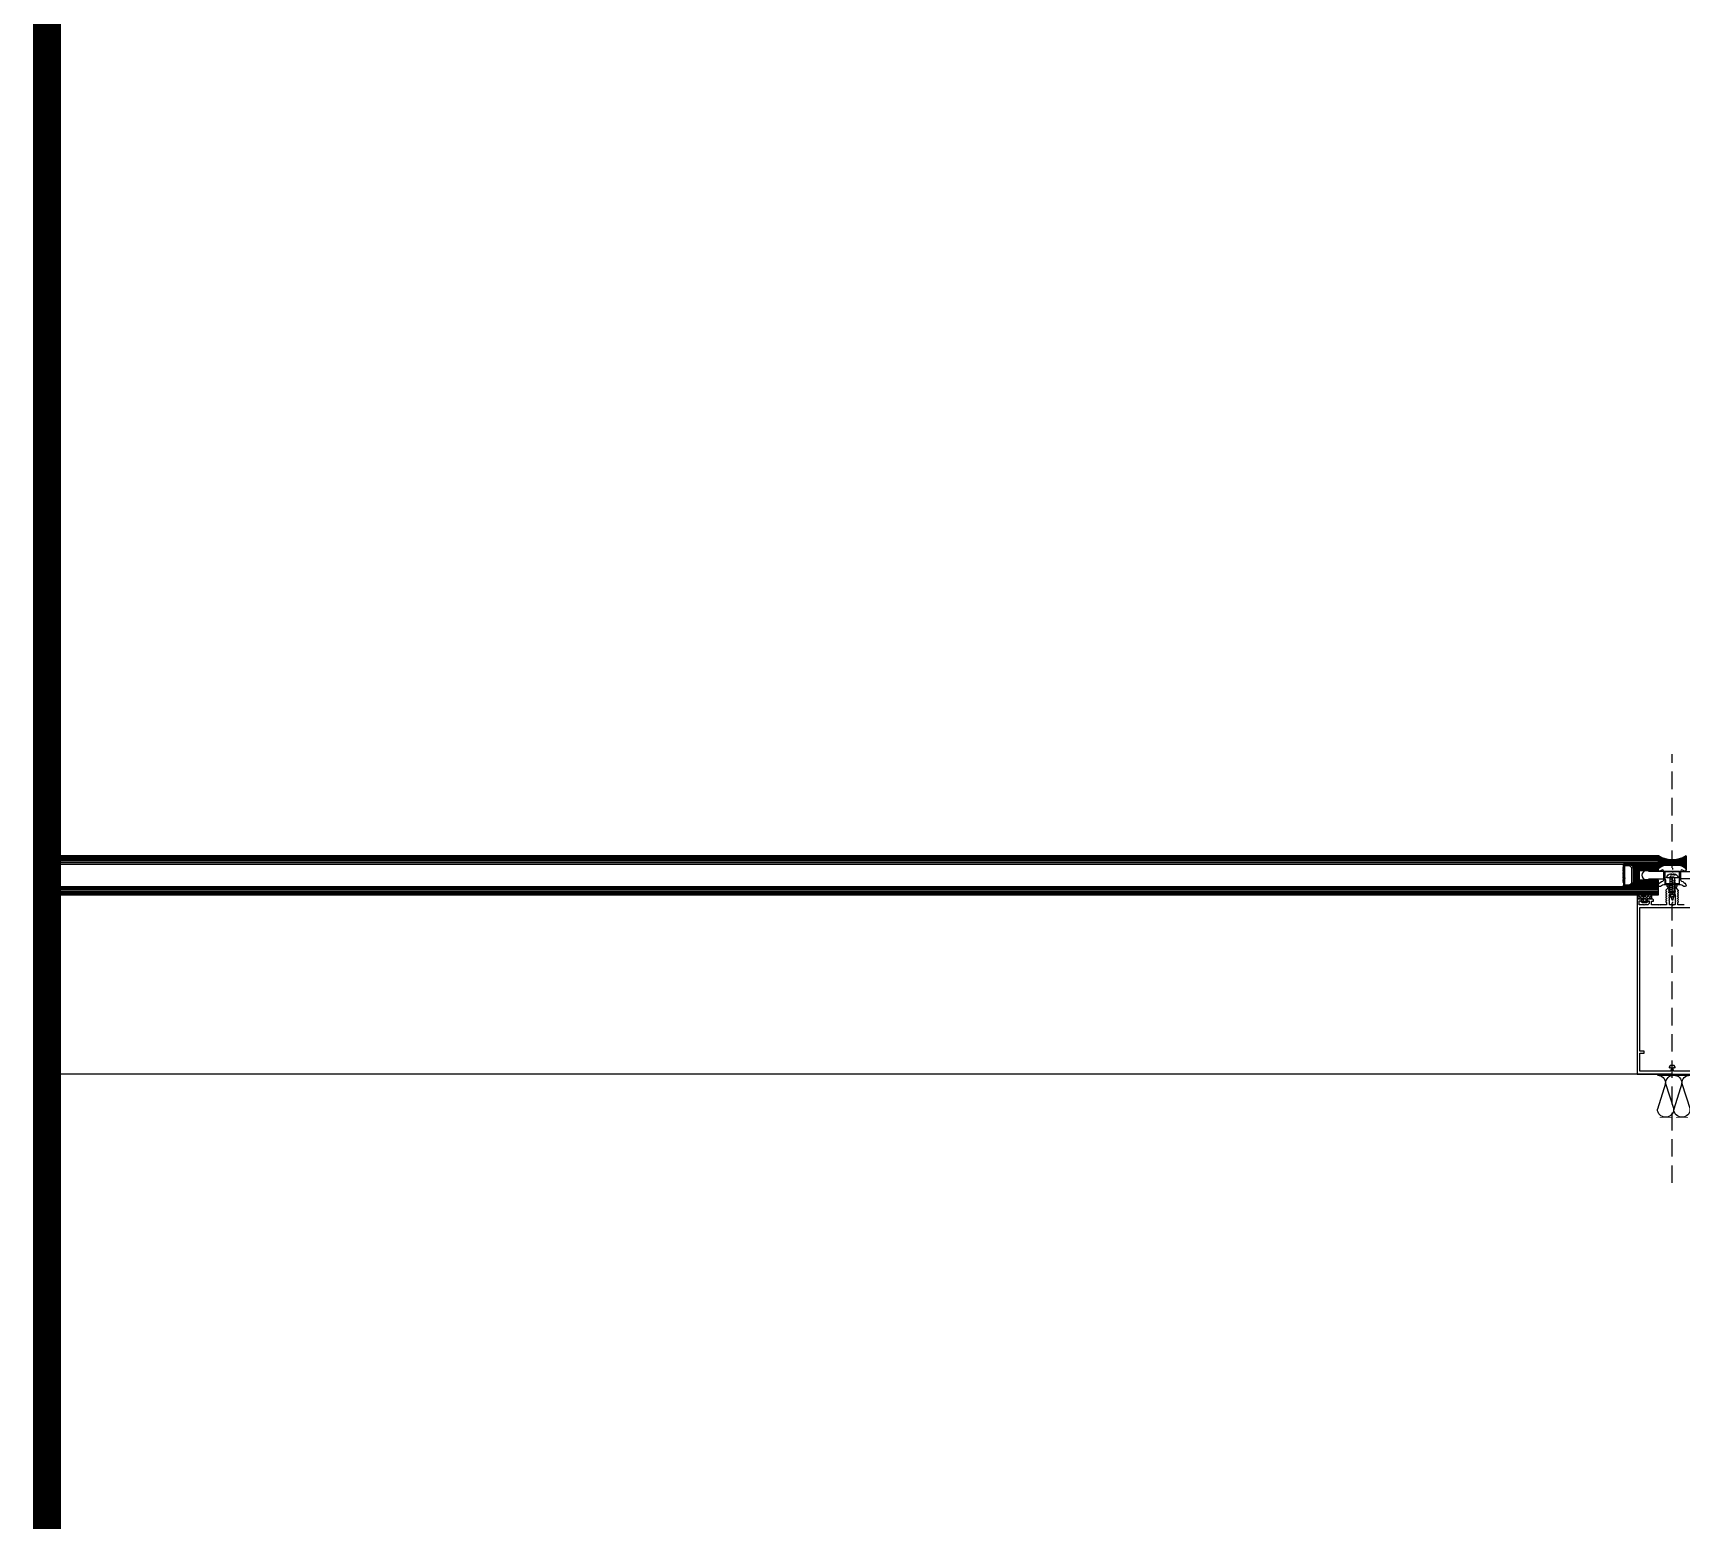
# Model space of a CAD drawing. Header units: inches. Extents: x 21 to 32698, y 13 to 3712.
# Drawn here: x 25295.8 to 25413.5, y 2553.3 to 2659.5 of the extents above; entities that cross this region are included whole.
import ezdxf

# ---------------------------------------------------------------- set-up
doc = ezdxf.new("R2010")
doc.units = ezdxf.units.IN
doc.header["$MEASUREMENT"] = 0
for name, pattern in [('1+1 dbx a2$0$374_BLD_A1_BLOK_2$0$HIDDEN', [0.375, 0.25, -0.125]), ('DASHDOT', [1, 0.5, -0.25, 0, -0.25]), ('DASHED2', [0.375, 0.25, -0.125])]:
    doc.linetypes.add(name, pattern=pattern)
for name, color, linetype, lineweight in [('Z_MİM_00', 8, 'Continuous', 25), ('Z_MİM_2-0', 8, 'Continuous', 25), ('Z_MİM_3-1', 8, 'DASHED2', 25), ('Z_MİM_78-köpük', 8, 'Continuous', 25), ('Z_MİM__BM_Pafta', 8, 'Continuous', 25), ('Z_MİM_Aksesuar', 8, 'Continuous', 25), ('Z_MİM_ALUMINIUM', 8, 'Continuous', 25), ('Z_MİM_AX', 8, 'DASHDOT', 25), ('Z_MİM_fitiller_k', 8, 'Continuous', 25), ('Z_MİM_MYM Taşyünü', 8, 'Continuous', 25), ('Z_MİM_MYM_CAM', 8, 'Continuous', 25), ('Z_MİM_MYM_taşyünü', 8, 'Continuous', 25), ('Z_MİM_OL', 8, 'Continuous', 25), ('Z_MİM_TR', 8, 'Continuous', 25)]:
    doc.layers.add(name, color=color, linetype=linetype, lineweight=lineweight)
pattern_1 = [(315, (20870.94923, 52549.46985), (0.1122532015, 0.1122532015), []), (45, (20870.94923, 52549.46985), (-0.1122532015, 0.1122532015), [])]

# ---------------------------------------------------------------- blocks, each defined once
blk = doc.blocks.new('*U58')
at = {"layer": 'Z_MİM_MYM_taşyünü'}
for p, q in [((-1019.3, 5.8), (-1025.1, 24.2)), ((-1019.3, 5.8), (-1013.4, 24.2)), ((-1007.6, 5.8), (-1013.4, 24.2)), ((-1007.6, 5.8), (-1001.8, 24.2)), ((-996, 5.8), (-1001.8, 24.2)), ((-996, 5.8), (-990.1, 24.2)), ((-984.3, 5.8), (-990.1, 24.2)), ((-984.3, 5.8), (-978.5, 24.2)), ((-972.7, 5.8), (-978.5, 24.2)), ((-972.7, 5.8), (-966.9, 24.2)), ((-961, 5.8), (-966.9, 24.2)), ((-961, 5.8), (-955.2, 24.2)), ((-949.4, 5.8), (-955.2, 24.2)), ((-949.4, 5.8), (-943.6, 24.2)), ((-937.7, 5.8), (-943.6, 24.2)), ((-937.7, 5.8), (-931.9, 24.2)), ((-926.1, 5.8), (-931.9, 24.2)), ((-926.1, 5.8), (-920.3, 24.2)), ((-914.4, 5.8), (-920.3, 24.2)), ((-914.4, 5.8), (-908.6, 24.2)), ((-902.8, 5.8), (-908.6, 24.2)), ((-902.8, 5.8), (-897, 24.2)), ((-891.1, 5.8), (-897, 24.2)), ((-891.1, 5.8), (-885.3, 24.2)), ((-879.5, 5.8), (-885.3, 24.2)), ((-879.5, 5.8), (-873.7, 24.2)), ((-867.9, 5.8), (-873.7, 24.2)), ((-867.9, 5.8), (-862, 24.2)), ((-856.2, 5.8), (-862, 24.2)), ((-856.2, 5.8), (-850.4, 24.2)), ((-844.6, 5.8), (-850.4, 24.2)), ((-844.6, 5.8), (-838.7, 24.2)), ((-832.9, 5.8), (-838.7, 24.2)), ((-832.9, 5.8), (-827.1, 24.2)), ((-821.3, 5.8), (-827.1, 24.2)), ((-821.3, 5.8), (-815.4, 24.2)), ((-809.6, 5.8), (-815.4, 24.2)), ((-809.6, 5.8), (-803.8, 24.2)), ((-798, 5.8), (-803.8, 24.2)), ((-798, 5.8), (-792.1, 24.2)), ((-786.3, 5.8), (-792.1, 24.2)), ((-786.3, 5.8), (-780.5, 24.2)), ((-774.7, 5.8), (-780.5, 24.2)), ((-774.7, 5.8), (-768.9, 24.2)), ((-763, 5.8), (-768.9, 24.2)), ((-763, 5.8), (-757.2, 24.2)), ((-751.4, 5.8), (-757.2, 24.2)), ((-751.4, 5.8), (-745.6, 24.2)), ((-739.7, 5.8), (-745.6, 24.2)), ((-739.7, 5.8), (-733.9, 24.2)), ((-728.1, 5.8), (-733.9, 24.2)), ((-728.1, 5.8), (-722.3, 24.2)), ((-716.4, 5.8), (-722.3, 24.2)), ((-716.4, 5.8), (-710.6, 24.2)), ((-704.8, 5.8), (-710.6, 24.2)), ((-704.8, 5.8), (-699, 24.2)), ((-693.1, 5.8), (-699, 24.2)), ((-693.1, 5.8), (-687.3, 24.2)), ((-681.5, 5.8), (-687.3, 24.2)), ((-681.5, 5.8), (-675.7, 24.2)), ((-669.9, 5.8), (-675.7, 24.2)), ((-669.9, 5.8), (-664, 24.2)), ((-658.2, 5.8), (-664, 24.2)), ((-658.2, 5.8), (-652.4, 24.2)), ((-646.6, 5.8), (-652.4, 24.2)), ((-646.6, 5.8), (-640.7, 24.2)), ((-634.9, 5.8), (-640.7, 24.2)), ((-634.9, 5.8), (-629.1, 24.2)), ((-623.3, 5.8), (-629.1, 24.2)), ((-623.3, 5.8), (-617.4, 24.2)), ((-611.6, 5.8), (-617.4, 24.2)), ((-611.6, 5.8), (-605.8, 24.2)), ((-600, 5.8), (-605.8, 24.2)), ((-600, 5.8), (-594.1, 24.2)), ((-588.3, 5.8), (-594.1, 24.2)), ((-588.3, 5.8), (-582.5, 24.2)), ((-576.7, 5.8), (-582.5, 24.2)), ((-576.7, 5.8), (-570.9, 24.2)), ((-565, 5.8), (-570.9, 24.2)), ((-565, 5.8), (-559.2, 24.2)), ((-553.4, 5.8), (-559.2, 24.2)), ((-553.4, 5.8), (-547.6, 24.2)), ((-541.7, 5.8), (-547.6, 24.2)), ((-541.7, 5.8), (-535.9, 24.2)), ((-530.1, 5.8), (-535.9, 24.2)), ((-530.1, 5.8), (-524.3, 24.2)), ((-518.4, 5.8), (-524.3, 24.2)), ((-518.4, 5.8), (-512.6, 24.2)), ((-1025.1, 0), (-1013.4, 0)), ((-1013.4, 0), (-1001.8, 0)), ((-1001.8, 0), (-990.1, 0)), ((-990.1, 0), (-978.5, 0)), ((-978.5, 0), (-966.9, 0)), ((-966.9, 0), (-955.2, 0)), ((-955.2, 0), (-943.6, 0)), ((-943.6, 0), (-931.9, 0)), ((-931.9, 0), (-920.3, 0)), ((-920.3, 0), (-908.6, 0)), ((-908.6, 0), (-897, 0)), ((-897, 0), (-885.3, 0)), ((-885.3, 0), (-873.7, 0)), ((-873.7, 0), (-862, 0)), ((-862, 0), (-850.4, 0)), ((-850.4, 0), (-838.7, 0)), ((-838.7, 0), (-827.1, 0)), ((-827.1, 0), (-815.4, 0)), ((-815.4, 0), (-803.8, 0)), ((-803.8, 0), (-792.1, 0)), ((-792.1, 0), (-780.5, 0)), ((-780.5, 0), (-768.9, 0)), ((-768.9, 0), (-757.2, 0)), ((-757.2, 0), (-745.6, 0)), ((-745.6, 0), (-733.9, 0)), ((-733.9, 0), (-722.3, 0)), ((-722.3, 0), (-710.6, 0)), ((-710.6, 0), (-699, 0)), ((-699, 0), (-687.3, 0)), ((-687.3, 0), (-675.7, 0)), ((-675.7, 0), (-664, 0)), ((-664, 0), (-652.4, 0)), ((-652.4, 0), (-640.7, 0)), ((-640.7, 0), (-629.1, 0)), ((-629.1, 0), (-617.4, 0)), ((-617.4, 0), (-605.8, 0)), ((-605.8, 0), (-594.1, 0)), ((-594.1, 0), (-582.5, 0)), ((-582.5, 0), (-570.9, 0)), ((-570.9, 0), (-559.2, 0)), ((-559.2, 0), (-547.6, 0)), ((-547.6, 0), (-535.9, 0)), ((-535.9, 0), (-524.3, 0)), ((-524.3, 0), (-512.6, 0))]:
    blk.add_line(p, q, dxfattribs=at)
at = {"layer": 'Z_MİM_MYM_taşyünü', "const_width": 0.5}
for points in [[(-1023.6, 30), (-1014.9, 30)], [(-1011.9, 30), (-1003.3, 30)], [(-1000.3, 30), (-991.6, 30)], [(-988.6, 30), (-980, 30)], [(-977, 30), (-968.4, 30)], [(-965.4, 30), (-956.7, 30)], [(-953.7, 30), (-945.1, 30)], [(-942.1, 30), (-933.4, 30)], [(-930.4, 30), (-921.8, 30)], [(-918.8, 30), (-910.1, 30)], [(-907.1, 30), (-898.5, 30)], [(-895.5, 30), (-886.8, 30)], [(-883.8, 30), (-875.2, 30)], [(-872.2, 30), (-863.5, 30)], [(-860.5, 30), (-851.9, 30)], [(-848.9, 30), (-840.2, 30)], [(-837.2, 30), (-828.6, 30)], [(-825.6, 30), (-816.9, 30)], [(-813.9, 30), (-805.3, 30)], [(-802.3, 30), (-793.6, 30)], [(-790.6, 30), (-782, 30)], [(-779, 30), (-770.4, 30)], [(-767.4, 30), (-758.7, 30)], [(-755.7, 30), (-747.1, 30)], [(-744.1, 30), (-735.4, 30)], [(-732.4, 30), (-723.8, 30)], [(-720.8, 30), (-712.1, 30)], [(-709.1, 30), (-700.5, 30)], [(-697.5, 30), (-688.8, 30)], [(-685.8, 30), (-677.2, 30)], [(-674.2, 30), (-665.5, 30)], [(-662.5, 30), (-653.9, 30)], [(-650.9, 30), (-642.2, 30)], [(-639.2, 30), (-630.6, 30)], [(-627.6, 30), (-618.9, 30)], [(-615.9, 30), (-607.3, 30)], [(-604.3, 30), (-595.6, 30)], [(-592.6, 30), (-584, 30)], [(-581, 30), (-572.4, 30)], [(-569.4, 30), (-560.7, 30)], [(-557.7, 30), (-549.1, 30)], [(-546.1, 30), (-537.4, 30)], [(-534.4, 30), (-525.8, 30)], [(-522.8, 30), (-514.1, 30)]]:
    blk.add_lwpolyline(points, dxfattribs=at)
at = {"layer": 'Z_MİM_MYM_taşyünü'}
for centre, start, end in [((-1019.3, 24.2), 90, 180), ((-1019.3, 24.2), 360, 90), ((-1007.6, 24.2), 90, 180), ((-1007.6, 24.2), 360, 90), ((-996, 24.2), 90, 180), ((-996, 24.2), 360, 90), ((-984.3, 24.2), 90, 180), ((-984.3, 24.2), 360, 90), ((-972.7, 24.2), 90, 180), ((-972.7, 24.2), 360, 90), ((-961, 24.2), 90, 180), ((-961, 24.2), 360, 90), ((-949.4, 24.2), 90, 180), ((-949.4, 24.2), 360, 90), ((-937.7, 24.2), 90, 180), ((-937.7, 24.2), 360, 90), ((-926.1, 24.2), 90, 180), ((-926.1, 24.2), 360, 90), ((-914.4, 24.2), 90, 180), ((-914.4, 24.2), 360, 90), ((-902.8, 24.2), 90, 180), ((-902.8, 24.2), 360, 90), ((-891.1, 24.2), 90, 180), ((-891.1, 24.2), 360, 90), ((-879.5, 24.2), 90, 180), ((-879.5, 24.2), 360, 90), ((-867.9, 24.2), 90, 180), ((-867.9, 24.2), 360, 90), ((-856.2, 24.2), 90, 180), ((-856.2, 24.2), 360, 90), ((-844.6, 24.2), 90, 180), ((-844.6, 24.2), 360, 90), ((-832.9, 24.2), 90, 180), ((-832.9, 24.2), 360, 90), ((-821.3, 24.2), 90, 180), ((-821.3, 24.2), 360, 90), ((-809.6, 24.2), 90, 180), ((-809.6, 24.2), 360, 90), ((-798, 24.2), 90, 180), ((-798, 24.2), 360, 90), ((-786.3, 24.2), 90, 180), ((-786.3, 24.2), 360, 90), ((-774.7, 24.2), 90, 180), ((-774.7, 24.2), 360, 90), ((-763, 24.2), 90, 180), ((-763, 24.2), 360, 90), ((-751.4, 24.2), 90, 180), ((-751.4, 24.2), 360, 90), ((-739.7, 24.2), 90, 180), ((-739.7, 24.2), 360, 90), ((-728.1, 24.2), 90, 180), ((-728.1, 24.2), 360, 90), ((-716.4, 24.2), 90, 180), ((-716.4, 24.2), 360, 90), ((-704.8, 24.2), 90, 180), ((-704.8, 24.2), 360, 90), ((-693.1, 24.2), 90, 180), ((-693.1, 24.2), 360, 90), ((-681.5, 24.2), 90, 180), ((-681.5, 24.2), 360, 90), ((-669.9, 24.2), 90, 180), ((-669.9, 24.2), 360, 90), ((-658.2, 24.2), 90, 180), ((-658.2, 24.2), 360, 90), ((-646.6, 24.2), 90, 180), ((-646.6, 24.2), 360, 90), ((-634.9, 24.2), 90, 180), ((-634.9, 24.2), 360, 90), ((-623.3, 24.2), 90, 180), ((-623.3, 24.2), 360, 90), ((-611.6, 24.2), 90, 180), ((-611.6, 24.2), 360, 90), ((-600, 24.2), 90, 180), ((-600, 24.2), 360, 90), ((-588.3, 24.2), 90, 180), ((-588.3, 24.2), 360, 90), ((-576.7, 24.2), 90, 180), ((-576.7, 24.2), 360, 90), ((-565, 24.2), 90, 180), ((-565, 24.2), 360, 90), ((-553.4, 24.2), 90, 180), ((-553.4, 24.2), 360, 90), ((-541.7, 24.2), 90, 180), ((-541.7, 24.2), 360, 90), ((-530.1, 24.2), 90, 180), ((-530.1, 24.2), 360, 90), ((-518.4, 24.2), 90, 180), ((-518.4, 24.2), 360, 90), ((-1025.1, 5.8), 270, 0), ((-1013.4, 5.8), 180, 270), ((-1013.4, 5.8), 270, 0), ((-1001.8, 5.8), 180, 270), ((-1001.8, 5.8), 270, 0), ((-990.1, 5.8), 180, 270), ((-990.1, 5.8), 270, 0), ((-978.5, 5.8), 180, 270), ((-978.5, 5.8), 270, 0), ((-966.9, 5.8), 180, 270), ((-966.9, 5.8), 270, 0), ((-955.2, 5.8), 180, 270), ((-955.2, 5.8), 270, 0), ((-943.6, 5.8), 180, 270), ((-943.6, 5.8), 270, 0), ((-931.9, 5.8), 180, 270), ((-931.9, 5.8), 270, 0), ((-920.3, 5.8), 180, 270), ((-920.3, 5.8), 270, 0), ((-908.6, 5.8), 180, 270), ((-908.6, 5.8), 270, 0), ((-897, 5.8), 180, 270), ((-897, 5.8), 270, 0), ((-885.3, 5.8), 180, 270), ((-885.3, 5.8), 270, 0), ((-873.7, 5.8), 180, 270), ((-873.7, 5.8), 270, 0), ((-862, 5.8), 180, 270), ((-862, 5.8), 270, 0), ((-850.4, 5.8), 180, 270), ((-850.4, 5.8), 270, 0), ((-838.7, 5.8), 180, 270), ((-838.7, 5.8), 270, 0), ((-827.1, 5.8), 180, 270), ((-827.1, 5.8), 270, 0), ((-815.4, 5.8), 180, 270), ((-815.4, 5.8), 270, 0), ((-803.8, 5.8), 180, 270), ((-803.8, 5.8), 270, 0), ((-792.1, 5.8), 180, 270), ((-792.1, 5.8), 270, 0), ((-780.5, 5.8), 180, 270), ((-780.5, 5.8), 270, 0), ((-768.9, 5.8), 180, 270), ((-768.9, 5.8), 270, 0), ((-757.2, 5.8), 180, 270), ((-757.2, 5.8), 270, 0), ((-745.6, 5.8), 180, 270), ((-745.6, 5.8), 270, 0), ((-733.9, 5.8), 180, 270), ((-733.9, 5.8), 270, 0), ((-722.3, 5.8), 180, 270), ((-722.3, 5.8), 270, 0), ((-710.6, 5.8), 180, 270), ((-710.6, 5.8), 270, 0), ((-699, 5.8), 180, 270), ((-699, 5.8), 270, 0), ((-687.3, 5.8), 180, 270), ((-687.3, 5.8), 270, 0), ((-675.7, 5.8), 180, 270), ((-675.7, 5.8), 270, 0), ((-664, 5.8), 180, 270), ((-664, 5.8), 270, 0), ((-652.4, 5.8), 180, 270), ((-652.4, 5.8), 270, 0), ((-640.7, 5.8), 180, 270), ((-640.7, 5.8), 270, 0), ((-629.1, 5.8), 180, 270), ((-629.1, 5.8), 270, 0), ((-617.4, 5.8), 180, 270), ((-617.4, 5.8), 270, 0), ((-605.8, 5.8), 180, 270), ((-605.8, 5.8), 270, 0), ((-594.1, 5.8), 180, 270), ((-594.1, 5.8), 270, 0), ((-582.5, 5.8), 180, 270), ((-582.5, 5.8), 270, 0), ((-570.9, 5.8), 180, 270), ((-570.9, 5.8), 270, 0), ((-559.2, 5.8), 180, 270), ((-559.2, 5.8), 270, 0), ((-547.6, 5.8), 180, 270), ((-547.6, 5.8), 270, 0), ((-535.9, 5.8), 180, 270), ((-535.9, 5.8), 270, 0), ((-524.3, 5.8), 180, 270), ((-524.3, 5.8), 270, 0), ((-512.6, 5.8), 180, 270)]:
    blk.add_arc(centre, 5.82, start, end, dxfattribs=at)
blk = doc.blocks.new('D09055')
at = {"layer": 'Z_MİM_78-köpük'}
blk.add_lwpolyline([(6, -9.1, -0.314914), (6.7, -8.2, 0.149332), (9.8, -5.8, 0.850698), (8.4, -4.4, -0.156616), (5.1, -5.5), (5, -5.5), (5, -5.5), (1.8, -5.5), (1.8, -1.2), (0.6, -0.2, 0.351086), (-0.6, -0.2), (-1.8, -1.2), (-1.8, -5.5), (-5, -5.5), (-5.1, -5.5, -0.156616), (-8.4, -4.4, 0.850698), (-9.8, -5.8, 0.149332), (-6.7, -8.2, -0.314914), (-6, -9.1), (-6, -15.1, -0.555494), (-7.4, -16, -0.047351), (-8.4, -15.4, 0.866334), (-9.8, -16.8, 0.237484), (-4.4, -19.5), (4.4, -19.5, 0.237484), (9.8, -16.8, 0.866334), (8.4, -15.4, -0.047351), (7.4, -16, -0.555494), (6, -15.1)], format="xyb", close=True, dxfattribs=at)
blk = doc.blocks.new('klips detay')
at = {"layer": 'Z_MİM_Aksesuar'}
h = blk.add_hatch(dxfattribs=at)
h.set_pattern_fill('ANSI37', color=256, scale=0.25, angle=-90, style=0)
h.set_pattern_definition([(315, (-4779.5639, 8940.09785), (0.56126601, 0.56126601), []), (45, (-4779.5639, 8940.09785), (-0.56126601, 0.56126601), [])])
h.paths.add_polyline_path([(0, -4.5), (0, 0), (-20.1, 0), (-20.1, -0.2), (-18, -2.1), (-18, -13.8), (-20.2, -15.8), (-20.2, -16), (0, -16), (0, -11.5), (-13.8, -11.5), (-13.9, -11.5), (-13.9, -4.5)])
blk.add_line((-25, -16), (-20.2, -16))
at = {"linetype": 'Continuous'}
for p in [(-20.6, -1.2), (-19, -2.7), (-25, -15.2), (-25, -15.2), (-25, -16), (-20.2, -16), (-20.2, -16), (-19, -13.3), (-19, -13.3), (-18, -13.8), (-18, -13.8)]:
    blk.add_point(p, dxfattribs=at)
at = {"layer": 'Z_MİM_Aksesuar'}
for p, q in [((-25.1, -2.9), (-25, -2.9)), ((-25, -3.5), (-25.1, -3.4)), ((-25.1, -3.9), (-25, -3.9)), ((-25, -4.5), (-25.1, -4.4)), ((-25.1, -4.9), (-25, -4.9)), ((-25, -5.5), (-25.1, -5.4)), ((-25.1, -5.9), (-25, -5.9)), ((-25.1, -5.9), (-25, -5.9)), ((-25, -6.5), (-25.1, -6.4)), ((-25, -6.5), (-25.1, -6.4)), ((-25.1, -6.9), (-25, -6.9)), ((-25.1, -6.9), (-25, -6.9)), ((-25, -7.5), (-25.1, -7.4)), ((-25, -7.5), (-25.1, -7.4)), ((-25.1, -7.9), (-25, -7.9)), ((-25, -8.5), (-25.1, -8.4)), ((-25.1, -8.9), (-25, -8.9)), ((-25, -9.5), (-25.1, -9.4)), ((-25.1, -9.9), (-25, -9.9)), ((-25, -10.5), (-25.1, -10.4)), ((-25.1, -10.9), (-25, -10.9)), ((-25, -11.5), (-25.1, -11.4)), ((-25, -0.2), (-20.1, -0.2)), ((-25, -2.5), (-25, -0.2)), ((-20.6, -1.2), (-24, -1.2)), ((-24, -14.8), (-24, -1.2)), ((-19, -2.7), (-20.6, -1.2)), ((-20.1, -0.2), (-18, -2.1)), ((-19, -13.3), (-19, -2.7)), ((-18, -2.1), (-18, -13.8)), ((-18, -13.8), (-18, -2.1)), ((-25.1, -11.9), (-25, -11.9)), ((-25, -12.5), (-25.1, -12.4)), ((-25.1, -12.9), (-25, -12.9)), ((-25, -13.5), (-25.1, -13.4)), ((-25, -13.5), (-25, -15.8)), ((-25, -15.8), (-20.2, -15.8)), ((-24, -14.8), (-20.6, -14.8)), ((-20.6, -14.8), (-19, -13.3)), ((-18, -13.8), (-20.2, -15.8)), ((-20.2, -15.8), (-18, -13.8))]:
    blk.add_line(p, q, dxfattribs=at)
for points in [[(0, -4.5), (0, 0), (-20.1, 0), (-20.1, -0.2), (-18, -2.1), (-18, -13.8), (-20.2, -15.8), (-20.2, -16), (0, -16), (0, -11.5), (-13.8, -11.5), (-13.9, -11.5), (-13.9, -4.5), (0, -4.5)], [(0, -4.5), (-13.9, -4.5), (-13.9, -11.5), (0, -11.5)]]:
    blk.add_lwpolyline(points, dxfattribs=at)
for centre, start, end in [((-24.9, -3.2), 134.9638, 223.5399), ((-24.9, -4.2), 134.9638, 223.5399), ((-24.9, -5.2), 134.9638, 223.5399), ((-24.9, -6.2), 134.9638, 223.5399), ((-24.9, -6.2), 134.9638, 223.5399), ((-24.9, -7.2), 134.9638, 223.5399), ((-24.9, -7.2), 134.9638, 223.5399), ((-24.9, -8.2), 134.9638, 223.5399), ((-24.9, -9.2), 134.9638, 223.5399), ((-24.9, -10.2), 134.9638, 223.5399), ((-24.9, -11.2), 134.9638, 223.5399), ((-25.3, -2.7), 314.9638, 37.8313), ((-25.3, -3.7), 314.9638, 37.8313), ((-25.3, -4.7), 314.9638, 37.8313), ((-25.3, -5.7), 314.9638, 37.8313), ((-25.3, -5.7), 314.9638, 37.8313), ((-25.3, -6.7), 314.9638, 37.8313), ((-25.3, -6.7), 314.9638, 37.8313), ((-25.3, -7.7), 314.9638, 37.8313), ((-25.3, -8.7), 314.9638, 37.8313), ((-25.3, -9.7), 314.9638, 37.8313), ((-25.3, -10.7), 314.9638, 37.8313), ((-25.3, -11.7), 314.9638, 37.8313), ((-24.9, -12.2), 134.9638, 223.5399), ((-24.9, -13.2), 134.9638, 223.5399), ((-25.3, -12.7), 314.9638, 37.8313)]:
    blk.add_arc(centre, 0.3, start, end, dxfattribs=at)
for p in [(-25.3, -2.7), (-25.3, -2.7), (-25.3, -3.7), (-25.3, -3.7), (-25.3, -4.7), (-25.3, -4.7), (-25.3, -5.7), (-25.3, -5.7), (-25.3, -5.7), (-25.3, -5.7), (-25.3, -5.7), (-25.3, -5.7), (-25.3, -5.7), (-25.3, -6.7), (-25.3, -6.7), (-25.3, -6.7), (-25.3, -6.7), (-25.3, -6.7), (-25.3, -6.7), (-25.3, -6.7), (-25.3, -7.7), (-25.3, -7.7), (-25.3, -7.7), (-25.3, -7.7), (-25.3, -8.7), (-25.3, -8.7), (-25.3, -8.7), (-25.3, -8.7), (-25.3, -9.7), (-25.3, -9.7), (-25.3, -10.7), (-25.3, -10.7), (-25.3, -10.7), (-25.3, -10.7), (-25.3, -11.7), (-25.3, -11.7), (-25.3, -11.7), (-25.3, -11.7), (-25.1, -2.9), (-25.1, -2.9), (-25.1, -3.4), (-25.1, -3.4), (-25.1, -3.9), (-25.1, -3.9), (-25.1, -4.4), (-25.1, -4.4), (-25.1, -4.9), (-25.1, -4.9), (-25.1, -5.4), (-25.1, -5.4), (-25.1, -5.9), (-25.1, -5.9), (-25.1, -5.9), (-25.1, -6.4), (-25.1, -6.4), (-25.1, -6.4), (-25.1, -6.9), (-25.1, -6.9), (-25.1, -6.9), (-25.1, -7.4), (-25.1, -7.4), (-25.1, -7.4), (-25.1, -7.9), (-25.1, -7.9), (-25.1, -8.4), (-25.1, -8.4), (-25.1, -8.9), (-25.1, -8.9), (-25.1, -9.4), (-25.1, -9.4), (-25.1, -9.9), (-25.1, -9.9), (-25.1, -10.4), (-25.1, -10.4), (-25.1, -10.9), (-25.1, -10.9), (-25.1, -11.4), (-25.1, -11.4), (-25, -2.5), (-25, -2.5), (-25, -2.9), (-25, -2.9), (-25, -3.5), (-25, -3.5), (-25, -3.9), (-25, -3.9), (-25, -4.5), (-25, -4.5), (-25, -4.9), (-25, -4.9), (-25, -5.5), (-25, -5.5), (-25, -5.5), (-25, -5.9), (-25, -5.9), (-25, -5.9), (-25, -6.5), (-25, -6.5), (-25, -6.5), (-25, -6.9), (-25, -6.9), (-25, -6.9), (-25, -7.5), (-25, -7.5), (-25, -7.5), (-25, -7.9), (-25, -7.9), (-25, -8.5), (-25, -8.5), (-25, -8.9), (-25, -8.9), (-25, -9.5), (-25, -9.5), (-25, -9.9), (-25, -9.9), (-25, -10.5), (-25, -10.5), (-25, -10.9), (-25, -10.9), (-25, -11.5), (-25, -11.5), (-24.9, -3.2), (-24.9, -3.2), (-24.9, -4.2), (-24.9, -4.2), (-24.9, -5.2), (-24.9, -5.2), (-24.9, -5.2), (-24.9, -5.2), (-24.9, -6.2), (-24.9, -6.2), (-24.9, -6.2), (-24.9, -6.2), (-24.9, -6.2), (-24.9, -6.2), (-24.9, -6.2), (-24.9, -7.2), (-24.9, -7.2), (-24.9, -7.2), (-24.9, -7.2), (-24.9, -7.2), (-24.9, -7.2), (-24.9, -7.2), (-24.9, -8.2), (-24.9, -8.2), (-24.9, -8.2), (-24.9, -8.2), (-24.9, -9.2), (-24.9, -9.2), (-24.9, -9.2), (-24.9, -9.2), (-24.9, -10.2), (-24.9, -10.2), (-24.9, -10.2), (-24.9, -10.2), (-24.9, -11.2), (-24.9, -11.2), (-24.9, -11.2), (-24.9, -11.2), (-24.9, -11.2), (-24.9, -11.2), (-24.9, -11.2), (-24.9, -11.2), (-24, -1.2), (-24, -10), (-25.3, -12.7), (-25.3, -12.7), (-25.3, -12.7), (-25.3, -12.7), (-25.1, -11.9), (-25.1, -11.9), (-25.1, -12.4), (-25.1, -12.4), (-25.1, -12.9), (-25.1, -12.9), (-25, -11.9), (-25, -11.9), (-25, -12.5), (-25, -12.5), (-25, -12.9), (-25, -12.9), (-24.9, -12.2), (-24.9, -12.2), (-24.9, -12.2), (-24.9, -12.2), (-24.9, -12.2), (-24.9, -12.2), (-24.9, -12.2), (-24.9, -12.2), (-24.9, -13.2), (-24.9, -13.2), (-24.9, -13.2), (-24.9, -13.2), (-24, -14.8), (-20.6, -14.8)]:
    blk.add_point(p, dxfattribs=at)
at = {"layer": 'Z_MİM_ALUMINIUM'}
for p, q in [((-20.1, 0), (-25, 0)), ((-25, 0), (-25, -0.2)), ((-20.1, -0.2), (-20.1, 0)), ((-25, -0.2), (-20.1, -0.2)), ((-20.2, -15.8), (-25, -15.8)), ((-25, -15.8), (-25, -16)), ((-20.2, -16), (-20.2, -15.8))]:
    blk.add_line(p, q, dxfattribs=at)
blk = doc.blocks.new('VD')
at = {"layer": 'Z_MİM_2-0', "extrusion": (0.164399, -0.986394, 0)}
for points, elevation in [([(-0.2, 0), (4.1, 0)], -11.7), ([(3.9, 0), (-0.4, 0)], -10.3), ([(3.6, 0), (-0.6, 0)], -9), ([(3.4, 0), (-0.9, 0)], -7.6), ([(3.2, 0), (-1.1, 0)], -6.2), ([(2.9, 0), (-1.3, 0)], -4.8), ([(2.7, 0), (-1.6, 0)], -3.4), ([(2.5, 0), (-1.8, 0)], -2.1)]:
    blk.add_lwpolyline(points, dxfattribs=dict(at, elevation=elevation))
at = {"layer": 'Z_MİM_2-0'}
blk.add_lwpolyline([(-1.7, 13), (1.7, 13.6)], dxfattribs=at)
at = {"layer": 'Z_MİM_2-0', "extrusion": (0.950035, -0.312144, 0), "elevation": -5}
blk.add_lwpolyline([(10.2, 0), (15.1, 0)], dxfattribs=at)
at = {"layer": 'Z_MİM_2-0', "extrusion": (0.932972, 0.359948, 0), "elevation": 5.7}
blk.add_lwpolyline([(14.9, 0), (10.6, 0)], dxfattribs=at)
at = {"layer": 'Z_MİM_2-0', "extrusion": (1, 0, 0)}
for points, elevation in [([(11.9, 0), (0.1, 0)], 1.6), ([(0.1, 0), (11.2, 0)], -1.5), ([(-2.7, 0), (-3.1, 0)], -0.5), ([(-3.1, 0), (-2.7, 0)], 0.5)]:
    blk.add_lwpolyline(points, dxfattribs=dict(at, elevation=elevation))
at = {"layer": 'Z_MİM_2-0', "extrusion": (0.065533, -0.99785, 0), "elevation": -0.9}
blk.add_lwpolyline([(-0.3, 0), (2.2, 0)], dxfattribs=at)
at = {"layer": 'Z_MİM_2-0', "extrusion": (0, 1, 0)}
for points, elevation in [([(4.1, 0), (-4.1, 0)], -0.1), ([(-0.5, 0), (0.5, 0)], -2.7)]:
    blk.add_lwpolyline(points, dxfattribs=dict(at, elevation=elevation))
at = {"layer": 'Z_MİM_2-0'}
for centre, start, end in [((-1.7, 0.1), 270, 0), ((1.8, 0.1), 180, 270)]:
    blk.add_arc(centre, 0.2, start, end, dxfattribs=at)
at = {"layer": 'Z_MİM_2-0', "extrusion": (0, 0, -1)}
for centre, radius, start, end in [((1.3, -0.1), 2.82, 290.351, 0), ((0, 3.4), 6.5, 273.9761, 290.351), ((0, 3.4), 6.5, 249.649, 266.0239), ((-1.3, -0.1), 2.82, 180, 249.649)]:
    blk.add_arc(centre, radius, start, end, dxfattribs=at)
at = {"layer": 'Z_MİM_3-1', "extrusion": (0.469472, -0.882948, 0)}
blk.add_lwpolyline([(-1.3, 0), (0, 0)], dxfattribs=at)
at = {"layer": 'Z_MİM_3-1', "extrusion": (-0.469472, -0.882948, 0), "elevation": 0}
blk.add_lwpolyline([(0, 0), (1.3, 0)], dxfattribs=at)
at = {"layer": 'Z_MİM_3-1'}
for points in [[(-2.2, -2.7), (-1.1, -0.6)], [(-0.6, -3.1), (-0.5, -0.6)], [(-0.5, -3.1), (-0.3, -0.6)], [(0.5, -3.1), (0.4, -0.6)], [(0.6, -3.1), (0.5, -0.6)], [(1.1, -0.6), (2.2, -2.7)]]:
    blk.add_lwpolyline(points, dxfattribs=at)
at = {"layer": 'Z_MİM_3-1', "extrusion": (0.998869, -0.047542, 0), "elevation": -1.1}
blk.add_lwpolyline([(-3, 0), (-0.7, 0)], dxfattribs=at)
at = {"layer": 'Z_MİM_3-1', "extrusion": (0, 1, 0), "elevation": -0.6}
blk.add_lwpolyline([(1.1, 0), (-1.1, 0)], dxfattribs=at)
at = {"layer": 'Z_MİM_3-1', "extrusion": (0.998869, 0.047542, 0), "elevation": 1.1}
blk.add_lwpolyline([(-3, 0), (-0.7, 0)], dxfattribs=at)
at = {"layer": 'Z_MİM_AX', "extrusion": (1, 0, 0), "elevation": 0}
blk.add_lwpolyline([(-7.1, 0), (19.9, 0)], dxfattribs=at)

msp = doc.modelspace()

# ---------------------------------------------------------------- hatches: boundary and pattern name
at = {"layer": 'Z_MİM_Aksesuar', "linetype": 'ByBlock'}
h = msp.add_hatch(dxfattribs=at)
h.set_pattern_fill('ANSI37', color=256, scale=0.025, angle=270, style=0)
h.set_pattern_definition([(315, (-46796.82437, 201462.71641), (0.056126600757, 0.056126600757), []), (45, (-46796.82437, 201462.71641), (-0.056126600757, 0.056126600757), [])])
edge = h.paths.add_edge_path()
edge.add_line((25413.85, 2600.78), (25413.85, 2600.18))
edge.add_line((25413.85, 2600.18), (25413.85, 2599.77))
edge.add_arc((25413.75, 2599.77), 0.1, 359.9759, 396.5626)
edge.add_arc((25413.29, 2599.42), 0.676, 36.5626, 90)
edge.add_line((25413.29, 2600.1), (25412.42, 2600.1))
edge.add_arc((25412.42, 2599.42), 0.676, 90, 143.1086)
edge.add_line((25411.88, 2599.83), (25411.88, 2600.18))
edge.add_line((25411.88, 2600.18), (25411.88, 2600.78))
edge.add_arc((25412.86, 2602.37), 1.87, 237.9788, 302.0212)
at = {"layer": 'Z_MİM_fitiller_k'}
h = msp.add_hatch(dxfattribs=at)
h.set_pattern_fill('ANSI37', color=256, scale=0.05, angle=270)
h.set_pattern_definition(pattern_1)
edge = h.paths.add_edge_path()
edge.add_line((25411.38, 2598.01), (25411.38, 2597.7))
edge.add_arc((25411.36, 2597.7), 0.02, -90, 0, ccw=False)
edge.add_line((25411.36, 2597.68), (25411.09, 2597.68))
edge.add_arc((25411.09, 2597.66), 0.02, 90, 180)
edge.add_line((25411.07, 2597.66), (25411.07, 2597.56))
edge.add_arc((25411.09, 2597.56), 0.02, 180, 270)
edge.add_line((25411.09, 2597.54), (25411.12, 2597.54))
edge.add_arc((25411.12, 2597.52), 0.02, -45, 90, ccw=False)
edge.add_line((25411.13, 2597.51), (25411.05, 2597.43))
edge.add_arc((25411.04, 2597.44), 0.02, 270, 315, ccw=False)
edge.add_line((25411.04, 2597.42), (25410.71, 2597.42))
edge.add_arc((25410.71, 2597.44), 0.02, 225, 270, ccw=False)
edge.add_line((25410.7, 2597.43), (25410.62, 2597.51))
edge.add_arc((25410.63, 2597.52), 0.02, 90, 225, ccw=False)
edge.add_line((25410.63, 2597.54), (25410.67, 2597.54))
edge.add_arc((25410.67, 2597.56), 0.02, 270, 360)
edge.add_line((25410.69, 2597.56), (25410.69, 2597.66))
edge.add_arc((25410.67, 2597.66), 0.02, 0, 90)
edge.add_line((25410.67, 2597.68), (25410.4, 2597.68))
edge.add_arc((25410.4, 2597.7), 0.02, 180, 270, ccw=False)
edge.add_line((25410.38, 2597.7), (25410.38, 2598.01))
edge.add_arc((25410.4, 2598.01), 0.02, 45, 180, ccw=False)
edge.add_line((25410.41, 2598.03), (25410.45, 2597.99))
edge.add_arc((25410.46, 2598), 0.02, 225, 315)
edge.add_line((25410.48, 2597.99), (25410.51, 2598.03))
edge.add_arc((25410.53, 2598.01), 0.02, 45, 135, ccw=False)
edge.add_line((25410.54, 2598.03), (25410.58, 2597.99))
edge.add_arc((25410.6, 2598), 0.02, 225, 317.6076)
edge.add_arc((25410.72, 2597.89), 0.14, 90, 137.6076, ccw=False)
edge.add_line((25410.72, 2598.03), (25411.01, 2598.03))
edge.add_arc((25411.01, 2598.01), 0.02, -45, 90, ccw=False)
edge.add_line((25411.02, 2598), (25410.95, 2597.93))
edge.add_arc((25410.91, 2597.96), 0.05, 270, 315, ccw=False)
edge.add_line((25410.91, 2597.91), (25410.72, 2597.91))
edge.add_arc((25410.72, 2597.89), 0.02, 90, 325.1501)
edge.add_arc((25410.77, 2597.85), 0.05, 90, 145.1501, ccw=False)
edge.add_line((25410.77, 2597.9), (25410.94, 2597.9))
edge.add_arc((25410.94, 2597.92), 0.02, 270, 315)
edge.add_line((25410.96, 2597.91), (25411.07, 2598.03))
edge.add_arc((25411.09, 2598.01), 0.02, 45, 135, ccw=False)
edge.add_line((25411.1, 2598.03), (25411.14, 2597.99))
edge.add_arc((25411.16, 2598), 0.02, 225, 315)
edge.add_line((25411.17, 2597.99), (25411.21, 2598.03))
edge.add_arc((25411.22, 2598.01), 0.02, 45, 135, ccw=False)
edge.add_line((25411.24, 2598.03), (25411.27, 2597.99))
edge.add_arc((25411.29, 2598), 0.02, 225, 315)
edge.add_line((25411.3, 2597.99), (25411.34, 2598.03))
edge.add_arc((25411.36, 2598.01), 0.02, 0, 135, ccw=False)
edge = h.paths.add_edge_path(flags=16)
edge.add_line((25410.77, 2597.66), (25410.77, 2597.56))
edge.add_arc((25410.79, 2597.56), 0.02, 180, 270)
edge.add_line((25410.79, 2597.54), (25410.97, 2597.54))
edge.add_arc((25410.97, 2597.56), 0.02, 270, 360)
edge.add_line((25410.99, 2597.56), (25410.99, 2597.66))
edge.add_arc((25410.97, 2597.66), 0.02, 360, 450)
edge.add_line((25410.97, 2597.68), (25410.79, 2597.68))
edge.add_arc((25410.79, 2597.66), 0.02, 90, 180)
h = msp.add_hatch(dxfattribs=at)
h.set_pattern_fill('ANSI37', color=256, scale=0.05, angle=270)
h.set_pattern_definition(pattern_1)
edge = h.paths.add_edge_path()
edge.add_line((25411.38, 2598.01), (25411.38, 2597.7))
edge.add_arc((25411.36, 2597.7), 0.02, -90, 0, ccw=False)
edge.add_line((25411.36, 2597.68), (25411.09, 2597.68))
edge.add_arc((25411.09, 2597.66), 0.02, 90, 180)
edge.add_line((25411.07, 2597.66), (25411.07, 2597.56))
edge.add_arc((25411.09, 2597.56), 0.02, 180, 270)
edge.add_line((25411.09, 2597.54), (25411.12, 2597.54))
edge.add_arc((25411.12, 2597.52), 0.02, -45, 90, ccw=False)
edge.add_line((25411.13, 2597.51), (25411.05, 2597.43))
edge.add_arc((25411.04, 2597.44), 0.02, 270, 315, ccw=False)
edge.add_line((25411.04, 2597.42), (25410.71, 2597.42))
edge.add_arc((25410.71, 2597.44), 0.02, 225, 270, ccw=False)
edge.add_line((25410.7, 2597.43), (25410.62, 2597.51))
edge.add_arc((25410.63, 2597.52), 0.02, 90, 225, ccw=False)
edge.add_line((25410.63, 2597.54), (25410.67, 2597.54))
edge.add_arc((25410.67, 2597.56), 0.02, 270, 360)
edge.add_line((25410.69, 2597.56), (25410.69, 2597.66))
edge.add_arc((25410.67, 2597.66), 0.02, 0, 90)
edge.add_line((25410.67, 2597.68), (25410.4, 2597.68))
edge.add_arc((25410.4, 2597.7), 0.02, 180, 270, ccw=False)
edge.add_line((25410.38, 2597.7), (25410.38, 2598.01))
edge.add_arc((25410.4, 2598.01), 0.02, 45, 180, ccw=False)
edge.add_line((25410.41, 2598.03), (25410.45, 2597.99))
edge.add_arc((25410.46, 2598), 0.02, 225, 315)
edge.add_line((25410.48, 2597.99), (25410.51, 2598.03))
edge.add_arc((25410.53, 2598.01), 0.02, 45, 135, ccw=False)
edge.add_line((25410.54, 2598.03), (25410.58, 2597.99))
edge.add_arc((25410.6, 2598), 0.02, 225, 317.6076)
edge.add_arc((25410.72, 2597.89), 0.14, 90, 137.6076, ccw=False)
edge.add_line((25410.72, 2598.03), (25411.01, 2598.03))
edge.add_arc((25411.01, 2598.01), 0.02, -45, 90, ccw=False)
edge.add_line((25411.02, 2598), (25410.95, 2597.93))
edge.add_arc((25410.91, 2597.96), 0.05, 270, 315, ccw=False)
edge.add_line((25410.91, 2597.91), (25410.72, 2597.91))
edge.add_arc((25410.72, 2597.89), 0.02, 90, 325.1501)
edge.add_arc((25410.77, 2597.85), 0.05, 90, 145.1501, ccw=False)
edge.add_line((25410.77, 2597.9), (25410.94, 2597.9))
edge.add_arc((25410.94, 2597.92), 0.02, 270, 315)
edge.add_line((25410.96, 2597.91), (25411.07, 2598.03))
edge.add_arc((25411.09, 2598.01), 0.02, 45, 135, ccw=False)
edge.add_line((25411.1, 2598.03), (25411.14, 2597.99))
edge.add_arc((25411.16, 2598), 0.02, 225, 315)
edge.add_line((25411.17, 2597.99), (25411.21, 2598.03))
edge.add_arc((25411.22, 2598.01), 0.02, 45, 135, ccw=False)
edge.add_line((25411.24, 2598.03), (25411.27, 2597.99))
edge.add_arc((25411.29, 2598), 0.02, 225, 315)
edge.add_line((25411.3, 2597.99), (25411.34, 2598.03))
edge.add_arc((25411.36, 2598.01), 0.02, 0, 135, ccw=False)
edge = h.paths.add_edge_path(flags=16)
edge.add_line((25410.77, 2597.66), (25410.77, 2597.56))
edge.add_arc((25410.79, 2597.56), 0.02, 180, 270)
edge.add_line((25410.79, 2597.54), (25410.97, 2597.54))
edge.add_arc((25410.97, 2597.56), 0.02, 270, 360)
edge.add_line((25410.99, 2597.56), (25410.99, 2597.66))
edge.add_arc((25410.97, 2597.66), 0.02, 360, 450)
edge.add_line((25410.97, 2597.68), (25410.79, 2597.68))
edge.add_arc((25410.79, 2597.66), 0.02, 90, 180)

# ---------------------------------------------------------------- linework, layer by layer
at = {"layer": 'Z_MİM_00', "linetype": '1+1 dbx a2$0$374_BLD_A1_BLOK_2$0$HIDDEN', "ltscale": 5}
msp.add_line((25412.85, 2577.41), (25412.85, 2608.04), dxfattribs=at)
at = {"layer": 'Z_MİM_00'}
msp.add_lwpolyline([(25410.78, 2599.16), (25410.82, 2599.09, 0.414214), (25410.84, 2599.08), (25410.87, 2599.09, -0.355756), (25410.89, 2599.09), (25410.91, 2599.06, 0.414214), (25410.94, 2599.06), (25410.96, 2599.07, -0.355756), (25410.98, 2599.07), (25411.01, 2599.05, 0.414214), (25411.03, 2599.05), (25411.05, 2599.07, -0.355756), (25411.08, 2599.08), (25411.1, 2599.06, 0.414214), (25411.13, 2599.07), (25411.14, 2599.09, -0.150328), (25411.15, 2599.1, 0.04303), (25411.2, 2599.13), (25412.27, 2599.13, -0.406931), (25412.37, 2599.03), (25412.38, 2598.77, 0.315299), (25412.39, 2598.76), (25412.68, 2598.76), (25412.73, 2598.71, 0.198912), (25412.74, 2598.71), (25412.85, 2598.71), (25412.88, 2598.74), (25412.91, 2598.71), (25413.01, 2598.71, 0.198912), (25413.02, 2598.71), (25413.07, 2598.76), (25413.36, 2598.76, 0.414214), (25413.38, 2598.78), (25413.38, 2599.63, 0.414214), (25413.36, 2599.65), (25412.91, 2599.65), (25412.88, 2599.62), (25412.85, 2599.65), (25411.2, 2599.65, 0.04303), (25411.15, 2599.68, -0.150328), (25411.14, 2599.68), (25411.13, 2599.71, 0.414214), (25411.1, 2599.71), (25411.08, 2599.7, -0.355756), (25411.05, 2599.7), (25411.03, 2599.72, 0.414214), (25411.01, 2599.72), (25410.98, 2599.7, -0.355756), (25410.96, 2599.7), (25410.94, 2599.72, 0.414214), (25410.91, 2599.71), (25410.89, 2599.69, -0.355756), (25410.87, 2599.68), (25410.84, 2599.69, 0.414214), (25410.82, 2599.68), (25410.78, 2599.61, 0.411835)], format="xyb", close=True, dxfattribs=at)
msp.add_lwpolyline([(25414.53, 2599.13), (25413.46, 2599.13, 0.406931), (25413.36, 2599.03), (25413.35, 2598.77, -0.315299), (25413.33, 2598.76), (25413.04, 2598.76), (25413, 2598.71, -0.198912), (25412.99, 2598.71), (25412.88, 2598.71), (25412.85, 2598.74), (25412.82, 2598.71), (25412.72, 2598.71, -0.198912), (25412.71, 2598.71), (25412.66, 2598.76), (25412.37, 2598.76, -0.414214), (25412.35, 2598.78), (25412.35, 2599.63, -0.414214), (25412.37, 2599.65), (25412.82, 2599.65), (25412.85, 2599.62), (25412.88, 2599.65), (25414.53, 2599.65, -0.04303)], format="xyb", dxfattribs=at)
msp.add_lwpolyline([(25412.85, 2585.18), (25296.81, 2585.18)], dxfattribs=at)
at = {"layer": 'Z_MİM__BM_Pafta', "transparency": 33554687, "const_width": 2}
msp.add_lwpolyline([(25884.53, 3045.45), (25884.53, 557.67), (25296.81, 557.67), (25296.81, 3045.45)], close=True, dxfattribs=at)
at = {"layer": 'Z_MİM_Aksesuar', "linetype": 'ByBlock'}
msp.add_lwpolyline([(25413.85, 2600.78), (25413.85, 2600.18), (25413.85, 2599.77, 0.16101), (25413.83, 2599.83, 0.237484), (25413.29, 2600.1), (25412.42, 2600.1, 0.235969), (25411.88, 2599.83), (25411.88, 2600.18), (25411.88, 2600.78, 0.286945)], format="xyb", close=True, dxfattribs=at)
msp.add_arc((25412.86, 2602.37), 1.87, 237.9788, 302.0212, dxfattribs=at)
at = {"layer": 'Z_MİM_ALUMINIUM'}
for points in [[(25413.72, 2597.26), (25413.27, 2597.26, -0.414214), (25413.25, 2597.28), (25413.25, 2597.42, -0.198913), (25413.26, 2597.44), (25413.29, 2597.47, 0.414214), (25413.29, 2597.51), (25413.26, 2597.55, -0.414214), (25413.26, 2597.59), (25413.29, 2597.63, 0.414214), (25413.29, 2597.67), (25413.26, 2597.71, -0.414214), (25413.26, 2597.75), (25413.29, 2597.79, 0.414214), (25413.29, 2597.83), (25413.26, 2597.87, -0.414214), (25413.26, 2597.91), (25413.29, 2597.95, 0.414214), (25413.29, 2597.99), (25413.26, 2598.03, -0.414214), (25413.26, 2598.07), (25413.29, 2598.11, 0.414214), (25413.29, 2598.15), (25413.26, 2598.19, -0.414214), (25413.26, 2598.23), (25413.29, 2598.27, 0.414214), (25413.29, 2598.31), (25413.16, 2598.45, -0.198912), (25413.15, 2598.46), (25413.15, 2598.56, -0.414214), (25413.17, 2598.58), (25413.2, 2598.58, 0.414213), (25413.22, 2598.6), (25413.22, 2598.66, 0.414213), (25413.2, 2598.68), (25413.11, 2598.68, 0.198912), (25413.1, 2598.68), (25413.06, 2598.64, 0.198913), (25413.05, 2598.62), (25413.05, 2598.28), (25413.1, 2598.24), (25413.05, 2598.21), (25413.05, 2598.12), (25412.65, 2598.12), (25412.6, 2598.15), (25412.65, 2598.19), (25412.65, 2598.3), (25412.6, 2598.33), (25412.65, 2598.37), (25412.65, 2598.62, 0.198913), (25412.65, 2598.64), (25412.61, 2598.68, 0.198912), (25412.59, 2598.68), (25412.5, 2598.68, 0.414213), (25412.48, 2598.66), (25412.48, 2598.6, 0.414213), (25412.5, 2598.58), (25412.53, 2598.58, -0.414214), (25412.55, 2598.56), (25412.55, 2598.46, -0.198912), (25412.55, 2598.45), (25412.41, 2598.31, 0.414214), (25412.41, 2598.27), (25412.45, 2598.23, -0.414214), (25412.45, 2598.19), (25412.41, 2598.15, 0.414214), (25412.41, 2598.11), (25412.45, 2598.07, -0.414214), (25412.45, 2598.03), (25412.41, 2597.99, 0.414214), (25412.41, 2597.95), (25412.45, 2597.91, -0.414214), (25412.45, 2597.87), (25412.41, 2597.83, 0.414214), (25412.41, 2597.79), (25412.45, 2597.75, -0.414214), (25412.45, 2597.71), (25412.41, 2597.67, 0.414214), (25412.41, 2597.63), (25412.45, 2597.59, -0.414214), (25412.45, 2597.55), (25412.41, 2597.51, 0.414214), (25412.41, 2597.47), (25412.45, 2597.44, -0.198913), (25412.45, 2597.42), (25412.45, 2597.28, -0.414214), (25412.43, 2597.26), (25411.98, 2597.26), (25411.95, 2597.23), (25411.92, 2597.26), (25411.4, 2597.26, -0.414214), (25411.38, 2597.28), (25411.38, 2597.51, -0.414214), (25411.4, 2597.53), (25411.51, 2597.53, 0.414213), (25411.53, 2597.55), (25411.53, 2597.58, 0.414214), (25411.43, 2597.68), (25411.15, 2597.68, 0.021815), (25411.15, 2597.68), (25411.07, 2597.68, 0.388878), (25411.04, 2597.65), (25411.04, 2597.58, 0.414213), (25411.06, 2597.56), (25411.19, 2597.56, -0.414213), (25411.21, 2597.54), (25411.21, 2597.36), (25411.11, 2597.26), (25410.88, 2597.26), (25410.85, 2597.23), (25410.82, 2597.26), (25410.51, 2597.26, -0.414213), (25410.49, 2597.28), (25410.49, 2597.54, -0.414213), (25410.51, 2597.56), (25410.64, 2597.56, 0.414214), (25410.66, 2597.58), (25410.66, 2597.65, 0.388879), (25410.64, 2597.68), (25410.55, 2597.68, 0.021817), (25410.55, 2597.68), (25410.37, 2597.68, 0.414213), (25410.35, 2597.66), (25410.35, 2585.2, 0.41421), (25410.37, 2585.18), (25415.33, 2585.18, 0.41421)], [(25415.15, 2585.38), (25412.94, 2585.38), (25412.93, 2585.63, -0.434811), (25412.95, 2585.65), (25413.05, 2585.64, 0.612799), (25413.07, 2585.67), (25412.99, 2585.79, 0.249329), (25412.97, 2585.8), (25412.73, 2585.8, 0.249329), (25412.72, 2585.79), (25412.64, 2585.67, 0.612799), (25412.65, 2585.64), (25412.75, 2585.65, -0.434811), (25412.77, 2585.63), (25412.76, 2585.38), (25410.55, 2585.38), (25410.55, 2586.68), (25410.83, 2586.68, 0.41421), (25410.85, 2586.7), (25410.85, 2586.81, 0.414214), (25410.83, 2586.83), (25410.55, 2586.83), (25410.55, 2597.08), (25415.15, 2597.08)]]:
    msp.add_lwpolyline(points, format="xyb", dxfattribs=at)
msp.add_lwpolyline([(25412.66, 2598.01), (25413.06, 2598.01), (25413.06, 2597.92), (25413.11, 2597.88), (25413.06, 2597.85), (25413.06, 2597.74), (25413.11, 2597.7), (25413.06, 2597.67), (25413.06, 2597.56), (25413.11, 2597.52), (25413.06, 2597.49), (25413.06, 2597.31, -0.414214), (25413.01, 2597.26), (25412.71, 2597.26, -0.414214), (25412.66, 2597.31), (25412.66, 2597.58), (25412.61, 2597.61), (25412.66, 2597.65), (25412.66, 2597.76), (25412.61, 2597.79), (25412.66, 2597.83), (25412.66, 2597.94), (25412.61, 2597.97)], format="xyb", close=True, dxfattribs=at)
at = {"layer": 'Z_MİM_fitiller_k', "linetype": 'Continuous', "flags": 128}
for points in [[(25411.38, 2598.01), (25411.38, 2597.7, -0.414214), (25411.36, 2597.68), (25411.09, 2597.68, 0.414214), (25411.07, 2597.66), (25411.07, 2597.56, 0.414214), (25411.09, 2597.54), (25411.12, 2597.54, -0.668179), (25411.13, 2597.51), (25411.05, 2597.43, -0.198912), (25411.04, 2597.42), (25410.71, 2597.42, -0.198912), (25410.7, 2597.43), (25410.62, 2597.51, -0.668179), (25410.63, 2597.54), (25410.67, 2597.54, 0.414214), (25410.69, 2597.56), (25410.69, 2597.66, 0.414214), (25410.67, 2597.68), (25410.4, 2597.68, -0.414214), (25410.38, 2597.7), (25410.38, 2598.01, -0.668179), (25410.41, 2598.03), (25410.45, 2597.99, 0.414214), (25410.48, 2597.99), (25410.51, 2598.03, -0.414214), (25410.54, 2598.03), (25410.58, 2597.99, 0.427607), (25410.61, 2597.99, -0.210768), (25410.72, 2598.03), (25411.01, 2598.03, -0.668179), (25411.02, 2598), (25410.95, 2597.93, -0.198912), (25410.91, 2597.91), (25410.72, 2597.91, 1.650385), (25410.73, 2597.88, -0.245393), (25410.77, 2597.9), (25410.94, 2597.9, 0.198912), (25410.96, 2597.91), (25411.07, 2598.03, -0.414214), (25411.1, 2598.03), (25411.14, 2597.99, 0.414214), (25411.17, 2597.99), (25411.21, 2598.03, -0.414214), (25411.24, 2598.03), (25411.27, 2597.99, 0.414214), (25411.3, 2597.99), (25411.34, 2598.03, -0.668179)], [(25411.38, 2598.01), (25411.38, 2597.7, -0.414214), (25411.36, 2597.68), (25411.09, 2597.68, 0.414214), (25411.07, 2597.66), (25411.07, 2597.56, 0.414214), (25411.09, 2597.54), (25411.12, 2597.54, -0.668179), (25411.13, 2597.51), (25411.05, 2597.43, -0.198912), (25411.04, 2597.42), (25410.71, 2597.42, -0.198912), (25410.7, 2597.43), (25410.62, 2597.51, -0.668179), (25410.63, 2597.54), (25410.67, 2597.54, 0.414214), (25410.69, 2597.56), (25410.69, 2597.66, 0.414214), (25410.67, 2597.68), (25410.4, 2597.68, -0.414214), (25410.38, 2597.7), (25410.38, 2598.01, -0.668179), (25410.41, 2598.03), (25410.45, 2597.99, 0.414214), (25410.48, 2597.99), (25410.51, 2598.03, -0.414214), (25410.54, 2598.03), (25410.58, 2597.99, 0.427607), (25410.61, 2597.99, -0.210768), (25410.72, 2598.03), (25411.01, 2598.03, -0.668179), (25411.02, 2598), (25410.95, 2597.93, -0.198912), (25410.91, 2597.91), (25410.72, 2597.91, 1.650385), (25410.73, 2597.88, -0.245393), (25410.77, 2597.9), (25410.94, 2597.9, 0.198912), (25410.96, 2597.91), (25411.07, 2598.03, -0.414214), (25411.1, 2598.03), (25411.14, 2597.99, 0.414214), (25411.17, 2597.99), (25411.21, 2598.03, -0.414214), (25411.24, 2598.03), (25411.27, 2597.99, 0.414214), (25411.3, 2597.99), (25411.34, 2598.03, -0.668179)], [(25410.77, 2597.66), (25410.77, 2597.56, 0.414214), (25410.79, 2597.54), (25410.97, 2597.54, 0.414214), (25410.99, 2597.56), (25410.99, 2597.66, 0.414214), (25410.97, 2597.68), (25410.79, 2597.68, 0.414214)], [(25410.77, 2597.66), (25410.77, 2597.56, 0.414214), (25410.79, 2597.54), (25410.97, 2597.54, 0.414214), (25410.99, 2597.56), (25410.99, 2597.66, 0.414214), (25410.97, 2597.68), (25410.79, 2597.68, 0.414214)]]:
    msp.add_lwpolyline(points, format="xyb", close=True, dxfattribs=at)
at = {"layer": 'Z_MİM_MYM_CAM'}
for p, q in [((25411.88, 2600.78), (25296.81, 2600.78, 0)), ((25411.88, 2600.68), (25296.81, 2600.68, 0)), ((25411.88, 2600.58), (25296.81, 2600.58, 0)), ((25411.88, 2600.48), (25296.81, 2600.48, 0)), ((25411.88, 2600.38), (25296.81, 2600.38, 0)), ((25411.88, 2600.28), (25296.81, 2600.28, 0))]:
    msp.add_line(p, q, dxfattribs=at)
for points in [[(25411.88, 2600.78), (25296.81, 2600.78)], [(25411.88, 2600.78), (25296.81, 2600.78)], [(25411.88, 2600.18), (25411.88, 2600.78), (25296.81, 2600.78)], [(25296.81, 2600.18), (25411.88, 2600.18)], [(25296.81, 2598.58), (25411.88, 2598.58)], [(25296.81, 2598.58), (25411.88, 2598.58)], [(25296.81, 2598.48), (25411.88, 2598.48)], [(25296.81, 2598.38), (25411.88, 2598.38)], [(25411.88, 2597.98), (25411.88, 2598.58)], [(25296.81, 2598.28), (25411.88, 2598.28)], [(25296.81, 2598.18), (25411.88, 2598.18)], [(25296.81, 2598.08), (25411.88, 2598.08)], [(25296.81, 2597.98), (25411.88, 2597.98)]]:
    msp.add_lwpolyline(points, dxfattribs=at)

# ---------------------------------------------------------------- block references
at = {"layer": 'Z_MİM_00', "xscale": 0.1000000000000002, "yscale": 0.1000000000000002, "zscale": 0.1000000000000002}
msp.add_blockref('klips detay', (25411.88, 2600.18), dxfattribs=at)
msp.add_blockref('klips detay', (25411.88, 2600.18), dxfattribs=at)
at = {"layer": 'Z_MİM_MYM Taşyünü', "xscale": -0.1000000000000006, "yscale": 0.1000000000000006, "zscale": 0.1000000000000006, "rotation": 180}
msp.add_blockref('*U58', (25514.31, 2585.1), dxfattribs=at)
at = {"layer": 'Z_MİM_OL', "xscale": 0.1000000000000006, "yscale": 0.1000000000000006, "zscale": 0.1000000000000006, "rotation": 180}
msp.add_blockref('VD', (25412.87, 2599.18, 0), dxfattribs=at)
at = {"layer": 'Z_MİM_TR', "xscale": -0.1000000000000006, "yscale": 0.1000000000000006, "zscale": 0.1000000000000006, "rotation": 180}
msp.add_blockref('D09055', (25412.85, 2598.15), dxfattribs=at)

doc.saveas('drawing.dxf')
